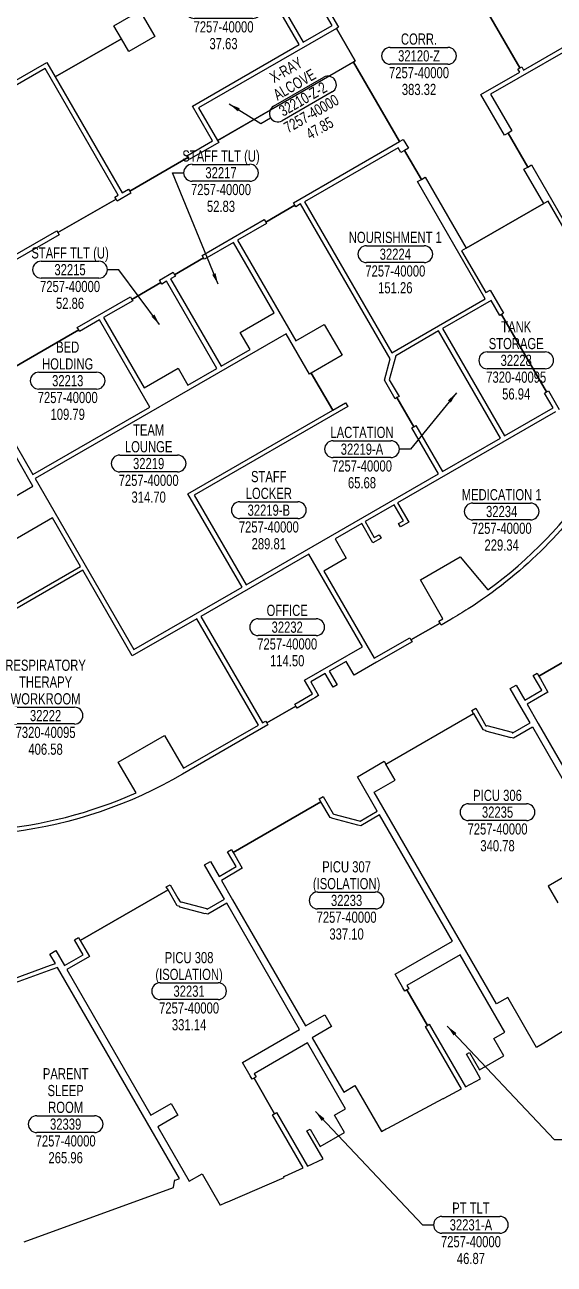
# Model space of a CAD drawing. Extents: x -1957 to 1851, y 4765 to 7321.
# Drawn here: x -230 to 337, y 5060 to 6388 of the extents above; entities that cross this region are included whole.
import ezdxf
from ezdxf.enums import TextEntityAlignment as Align

# ---------------------------------------------------------------- set-up
doc = ezdxf.new("R2010")
doc.units = 0
doc.header["$LTSCALE"] = 48
doc.header["$MEASUREMENT"] = 0
doc.layers.get('0').update_dxf_attribs({"linetype": 'CONTINUOUS'})
for name, color, linetype in [('AREA', 3, 'CONTINUOUS'), ('AREA2', 1, 'CONTINUOUS'), ('COSTC', 6, 'CONTINUOUS'), ('PLINE2', 5, 'CONTINUOUS'), ('ROOMNA', 4, 'CONTINUOUS'), ('ROOMNO', 4, 'CONTINUOUS'), ('ROOMOV', 4, 'CONTINUOUS')]:
    doc.layers.add(name, color=color, linetype=linetype)
doc.dimstyles.get("Standard").update_dxf_attribs({"dimtxt": 0.18, "dimasz": 12, "dimexe": 0.18, "dimexo": 0.0625, "dimgap": 0.09, "dimtad": 0, "dimtih": 1, "dimtoh": 1, "dimdec": 4, "dimzin": 0, "dimtxsty": 'STANDARD', "dimcen": 0.09, "dimazin": 3, "dimtfac": 1, "dimtdec": 4, "dimtofl": 0, "dimtmove": 0, "dimatfit": 3, "dimtolj": 1, "dimtzin": 0})

# ---------------------------------------------------------------- blocks, each defined once
blk = doc.blocks.new('ROOM')
at = {"layer": 'ROOMOV'}
for p, q in [((-31, 9), (31, 9)), ((31, -9), (-31, -9))]:
    blk.add_line(p, q, dxfattribs=at)
for centre, start, end in [((-31, 0), 90, 270), ((31, 0), 270, 90)]:
    blk.add_arc(centre, 9.04, start, end, dxfattribs=at)
at = {"width": 0.75, "flags": 1}
for tag, p in [('FLFIN', (-60, -36)), ('ICRA', (60, -36)), ('FLTYPE', (-60, -48)), ('USER1', (60, -48)), ('FLCOND', (-60, -60)), ('USER2', (60, -60)), ('WLFIN', (-60, -72)), ('SITE', (-24, -72)), ('UCODE', (24, -72)), ('USER3', (60, -72)), ('WLCOND', (-60, -96)), ('WLTYPE', (-60, -84)), ('BLDG', (-24, -84)), ('FLR', (-24, -96)), ('UDESC', (24, -84)), ('FCODE', (24, -96)), ('USER4', (60, -84)), ('USER5', (60, -96)), ('CLFIN', (-60, -108)), ('COSTCD', (-24, -108)), ('FDESC', (24, -108)), ('USER6', (60, -108)), ('CLTYPE', (-60, -120)), ('DEPTD', (-24, -120)), ('DIVISION', (24, -120)), ('USER7', (60, -120)), ('CLCOND', (-60, -132)), ('RDES', (-24, -132)), ('CONTACT', (24, -132)), ('USER8', (60, -132)), ('CLHT', (-60, -144)), ('CHDATE', (-24, -144)), ('OCCUP', (24, -144)), ('BLOCK', (60, -144)), ('BASE', (-60, -156)), ('CBACK', (-24, -156)), ('PRCONTACT', (24, -156)), ('BLOCK2', (60, -156))]:
    blk.add_attdef(tag, text='', height=6, dxfattribs=at).set_placement(p, align=Align.MIDDLE_CENTER)
at = {"layer": 'AREA', "width": 0.75}
blk.add_attdef('AREA', text='', height=12, dxfattribs=at).set_placement((0, -36), align=Align.MIDDLE_CENTER)
at = {"layer": 'AREA2', "width": 0.75}
blk.add_attdef('AREA2', text='', height=12, dxfattribs=at).set_placement((0, -36), align=Align.MIDDLE_CENTER)
at = {"layer": 'COSTC', "width": 0.75}
blk.add_attdef('COSTC', text='', height=12, dxfattribs=at).set_placement((0, -18), align=Align.MIDDLE_CENTER)
at = {"layer": 'ROOMNA', "width": 0.75}
for tag, p in [('RMNAA', (0, 54)), ('RMNAB', (0, 36)), ('RMNAC', (0, 18))]:
    blk.add_attdef(tag, text='', height=12, dxfattribs=at).set_placement(p, align=Align.MIDDLE_CENTER)
at = {"layer": 'ROOMNO', "width": 0.75}
blk.add_attdef('RMNU', text='', height=12, dxfattribs=at).set_placement((0, 0), align=Align.MIDDLE_CENTER)

msp = doc.modelspace()

# ---------------------------------------------------------------- linework, layer by layer
at = {"layer": 'PLINE2', "color": 6}
for points in [[(-286.9, 6301.4), (-206.1, 6348), (-197.2, 6332.5), (-126.1, 6373.5), (-134.1, 6387.4), (-106.4, 6403.4), (-90.4, 6375.7), (-118.1, 6359.7), (-126.1, 6373.5), (-197.2, 6332.5), (-125.3, 6208.1), (-118.4, 6212.1), (-117.2, 6210.1), (-54.9, 6246.1), (-56.1, 6248.1), (-28.6, 6264), (-50.1, 6301.1), (64.3, 6367.1), (-7.7, 6491.9), (-80.5, 6449.9), (-149.3, 6569), (-301, 6481.5)], [(91.9, 6410.8), (106.3, 6385.8), (104.2, 6384.6), (124.4, 6349.6), (122.5, 6348.5), (171.8, 6263.2), (175.8, 6265.5), (181.3, 6256.1), (177.2, 6253.8), (195.2, 6222.6), (199.3, 6224.9), (243.2, 6148.8), (326.3, 6196.8), (305.1, 6233.6), (309.1, 6235.9), (288.1, 6272.3), (284.1, 6270), (259, 6313.5), (300.5, 6337.5), (298.5, 6340.9), (300.6, 6342.2), (256.6, 6418.4)], [(256.6, 6418.4), (300.6, 6342.2), (302.7, 6343.4), (304.7, 6339.9), (383, 6385.1), (422.6, 6374.5), (431.9, 6379.9), (434.4, 6375.7), (438.2, 6369.1), (485, 6396)], [(-255, 6013.3), (-171.8, 6061.3), (-173.4, 6063.9), (-116.5, 6096.8), (-114.9, 6094.1), (-83.8, 6112.1), (-85.3, 6114.8), (-70.7, 6123.2), (-69.2, 6120.5), (-38, 6138.5), (-39.5, 6141.2), (27, 6179.6), (28.6, 6177), (59.7, 6195), (58.2, 6197.6), (171.8, 6263.2), (122.5, 6348.5), (-23.2, 6264.3), (-21.9, 6262.2), (-53.6, 6243.9), (-54.9, 6246.1), (-117.2, 6210.1), (-116, 6207.9), (-130.6, 6199.4), (-131.8, 6201.6), (-194.2, 6165.6), (-192.9, 6163.4), (-355.5, 6069.6)], [(357.2, 6154.2), (331, 6199.5), (326.3, 6196.8), (243.2, 6148.8), (238.3, 6146), (264.2, 6101.3), (269, 6104.1), (283.3, 6079.2), (281.2, 6078), (329.2, 5994.9), (331.3, 5996.1), (342.9, 5975.9)], [(-241.6, 5365.9), (-202.1, 5380.3), (-202.1, 5380.3), (-196.8, 5382.2), (-202.6, 5392.3), (-196.2, 5396), (-187, 5379.9), (-166.9, 5391.5), (-176.2, 5407.5), (-172, 5410), (-170.1, 5406.7), (-76.1, 5461), (-78, 5464.2), (-73.8, 5466.6), (-65.5, 5452.3), (-65.5, 5452.3), (-63.1, 5448.1), (-62.1, 5447.9), (-62, 5448.4), (-34.9, 5441.2), (-35.1, 5440.6), (-34.2, 5440.4), (-15.7, 5451.1), (-27.7, 5471.9), (-37, 5487.9), (-30.7, 5491.5), (-21.4, 5475.5), (-3.2, 5486), (-12.5, 5502), (-8.3, 5504.5), (-6.4, 5501.2), (87.6, 5555.5), (85.7, 5558.7), (89.9, 5561.2), (100.6, 5542.6), (101.6, 5542.4), (128.6, 5535.1), (129.5, 5534.9), (147.9, 5545.6), (126.7, 5582.4), (155.4, 5599), (157.3, 5595.7), (251.2, 5650), (249.4, 5653.2), (253.6, 5655.7), (264.3, 5637.1), (265.2, 5636.9), (265.4, 5637.4), (292.4, 5630.2), (292.3, 5629.6), (293.1, 5629.4), (311.6, 5640.1), (299.6, 5660.9), (290.4, 5676.9), (293.5, 5678.7), (296.7, 5680.5), (305.9, 5664.5), (324.1, 5675), (314.8, 5691), (319.1, 5693.5), (320.9, 5690.2), (414.9, 5744.5)], [(414.9, 5744.5), (320.9, 5690.2), (322.7, 5687.2), (322.7, 5687.2), (330.8, 5673.2), (308.4, 5660.3), (320.4, 5639.5), (441.4, 5429.9)], [(384, 5332.6), (326.3, 5296.7), (326.3, 5296.7), (318.7, 5292.2), (287.7, 5345.8), (275.7, 5338.9), (144.7, 5565.8), (167.1, 5578.7), (157.3, 5595.7), (251.2, 5650), (261, 5633), (264, 5632.2), (263.8, 5631.6), (290.9, 5624.4), (291, 5624.9), (293.8, 5624.2), (314.1, 5635.9), (392.2, 5500.5), (330.9, 5465.1), (341.2, 5447.1)], [(-230.2, 5083.8), (-70.3, 5142), (-69.1, 5148.9), (-68.9, 5150.1), (-68.8, 5149.9), (-68.6, 5150), (-68.6, 5149.9), (-64.6, 5151.4), (-64.6, 5151.5), (-63.8, 5151.8), (-194.4, 5378), (-200.5, 5375.7), (-200.5, 5375.7), (-239.9, 5361.4)]]:
    msp.add_lwpolyline(points, dxfattribs=at)
for points in [[(41.8, 6492.7), (39.7, 6491.5), (27.7, 6512.3), (-3.5, 6494.3), (68.5, 6369.6), (99.7, 6387.6), (87.7, 6408.4), (89.8, 6409.6)], [(104.2, 6384.6), (-43.4, 6299.4), (-23.2, 6264.3), (124.4, 6349.6)], [(465.6, 6214.3), (392.3, 6341.1), (412.2, 6352.6), (398.8, 6375.9), (383.7, 6379.9), (269.4, 6313.9), (292.1, 6274.6), (288.1, 6272.3), (309.1, 6235.9), (313.1, 6238.2), (364.4, 6149.5), (468.3, 6209.5)], [(-131.8, 6201.6), (-133, 6203.7), (-129.6, 6205.7), (-207.9, 6341.4), (-406.1, 6227), (-327.7, 6091.3), (-195.4, 6167.7), (-194.2, 6165.6)], [(191.2, 6220.3), (195.2, 6222.6), (177.2, 6253.8), (173.2, 6251.5), (170.2, 6256.6), (70.1, 6198.8), (163.5, 6036.9), (263.7, 6094.8)], [(213.6, 5906.9), (185, 5956.4), (187.1, 5957.6), (169.1, 5988.8), (167, 5987.5), (155.6, 6007.3), (161.7, 6030.3), (65.8, 6196.4), (60.7, 6193.4), (59.7, 6195), (28.6, 6177), (29.5, 6175.4), (-1.7, 6157.4), (60.6, 6049.6), (91.2, 6067.3), (110.4, 6034.2), (77.3, 6015.1), (100.2, 5975.4), (114, 5983.3), (116.5, 5979.1), (-48.2, 5884.1), (7.4, 5787.9)], [(-5.9, 6155), (-37.1, 6137), (-38, 6138.5), (-69.2, 6120.5), (-68.2, 6119), (-73.4, 6116), (-19.4, 6022.4), (11.7, 6040.4), (1.2, 6058.6), (37.6, 6079.6)], [(-77.7, 6113.5), (-82.9, 6110.5), (-83.8, 6112.1), (-114.9, 6094.1), (-114, 6092.5), (-145.2, 6074.5), (-101.7, 5999.2), (-65.4, 6020.2), (-54.9, 6002), (-23.7, 6020)], [(281.2, 6078), (279.1, 6076.8), (269.9, 6092.7), (217.9, 6062.7), (284.3, 5947.7), (336.3, 5977.7), (327.1, 5993.7), (329.2, 5994.9)], [(-149.5, 6072.1), (-170.9, 6059.7), (-171.8, 6061.3), (-255, 6013.3), (-254.1, 6011.7), (-274.8, 5999.7), (-220.8, 5906.2), (-95.5, 5978.5)], [(213.7, 6060.3), (167.7, 6033.7), (160.8, 6008), (171.3, 5990), (169.1, 5988.8), (187.1, 5957.6), (189.3, 5958.8), (217.8, 5909.4), (280.1, 5945.3)], [(-54.8, 5885.8), (100.2, 5975.4), (77.3, 6015.1), (75.5, 6014), (50.5, 6057.2), (-218.4, 5901.9), (-112.6, 5718.6), (3.1, 5785.4)], [(-220.8, 5893.8), (-279.9, 5996.8), (-305.1, 5982.3), (-306, 5983.8), (-337.1, 5965.8), (-335.6, 5963.2), (-474.8, 5882.8), (-416.1, 5781)], [(-169.8, 5807.9), (-199.8, 5859.9), (-248.6, 5831.7), (-265.5, 5860.9), (-355.8, 5808.7), (-339, 5779.5), (-397.2, 5745.9), (-388.2, 5730.3), (-390.3, 5729.1), (-372.3, 5697.9), (-370.2, 5699.1), (-367.2, 5693.9)], [(74.7, 5821.1), (-41, 5754.3), (24.9, 5640.1), (28.3, 5642.1), (29.6, 5640), (60.7, 5658), (59.5, 5660.1), (78.6, 5671.1), (70.1, 5685.8), (132.1, 5721.6)], [(236.9, 5391.5), (179.7, 5358.5), (181.7, 5355.1), (179.6, 5353.9), (201.6, 5315.8), (203.7, 5317), (242.4, 5250), (258.7, 5258.6), (254.2, 5266.3), (254.2, 5266.3), (243.5, 5284.9), (246.7, 5286.8), (257.5, 5268.2), (283.4, 5283.2), (272.7, 5301.8), (284.7, 5308.7)], [(73.2, 5297), (16.1, 5264), (18.1, 5260.6), (16, 5259.4), (38, 5221.2), (40.1, 5222.5), (73.2, 5165.1), (90, 5172.7), (83.5, 5184), (83.5, 5184), (72.7, 5202.7), (76, 5204.5), (86.7, 5185.9), (112.7, 5200.9), (102, 5219.5), (114, 5226.5)]]:
    msp.add_lwpolyline(points, close=True, dxfattribs=at)
for points in [[(338.7, 5973.5), (169.8, 5876), (181.8, 5855.2), (173, 5850.1), (170.8, 5853.8), (176, 5856.8), (166.1, 5873.9), (135, 5855.9), (144.8, 5838.8), (150, 5841.8), (152.2, 5838.1), (143.3, 5833), (131.3, 5853.8), (102.7, 5837.3), (114.7, 5816.5), (90.9, 5802.7), (144.8, 5709.3), (182.8, 5731.2), (184, 5729.1), (215.2, 5747.1), (213.9, 5749.2), (218.3, 5751.7), (194.1, 5793.6), (236.6, 5818.1), (266.4, 5782.6, 0.08728), (380.6, 5901)], [(386.3, 5900.8, -0.104173), (245.3, 5762.3, -0.011346), (226.7, 5751), (216.4, 5745), (215.2, 5747.1), (184, 5729.1), (185.2, 5727), (147.3, 5705.1), (123.2, 5691.2), (114.7, 5706), (96.5, 5695.5), (105, 5680.8), (100.8, 5678.3), (92.3, 5693), (76.7, 5684), (85.2, 5669.3), (81, 5666.9), (78.7, 5665.5), (62, 5655.9), (60.7, 5658), (29.6, 5640), (30.8, 5637.9), (-60.7, 5585), (-60.7, 5585, -0.101251), (-242.9, 5523.1, -0.015526)]]:
    msp.add_lwpolyline(points, format="xyb", dxfattribs=at)
for points in [[(-45.3, 5751.8), (-114.4, 5712), (-167.3, 5803.7), (-361, 5691.9), (-358, 5686.7), (-362, 5684.4), (-341, 5648), (-337, 5650.3), (-265.1, 5525.7, 0.084565), (-110.4, 5565), (-129.4, 5598), (-79.8, 5626.6), (-59.5, 5591.4), (20.7, 5637.7)], [(150.4, 5541.4), (130.2, 5529.7), (127.3, 5530.4), (100.3, 5537.7), (97.4, 5538.5), (97.4, 5538.5), (87.6, 5555.5), (-6.4, 5501.2), (-4.7, 5498.2), (-4.7, 5498.2), (3.4, 5484.2), (-19, 5471.3), (-7, 5450.5), (71.1, 5315.2), (91.9, 5327.2), (99.1, 5314.6), (78.4, 5302.6), (112, 5244.4), (124, 5251.3), (152.4, 5202.2, 0.000699), (159.3, 5205.7), (159.3, 5205.7), (218.6, 5237.3), (219.3, 5237.6), (219.5, 5237.8), (238.1, 5247.7), (199.5, 5314.5), (201.6, 5315.8), (179.6, 5353.9), (177.5, 5352.6), (175.5, 5356.1), (175.5, 5356.1), (167.1, 5370.6), (228.5, 5406)], [(16, 5259.4), (13.8, 5258.1), (11.8, 5261.6), (11.9, 5261.6), (3.5, 5276.1), (64.8, 5311.5), (-13.3, 5446.9), (-33.5, 5435.2), (-36.3, 5435.9), (-36.5, 5435.4), (-63.5, 5442.6), (-63.4, 5443.2), (-66.3, 5443.9), (-66.3, 5444), (-76.1, 5461), (-170.1, 5406.7), (-160.3, 5389.7), (-184.5, 5375.7), (-94.4, 5219.6), (-72.8, 5232.1), (-65.5, 5219.5), (-87.2, 5207), (-53.5, 5148.8), (-39.7, 5156.8), (-20.3, 5123.2, 0.00006), (-19.7, 5123.5), (-14.9, 5125.6), (-14.9, 5125.6), (-12.3, 5126.8), (-12.2, 5126.6), (48.3, 5152.8), (47.9, 5153.8), (48.5, 5154.1), (48.8, 5154.2), (68.7, 5163.1), (35.8, 5220), (38, 5221.2)]]:
    msp.add_lwpolyline(points, format="xyb", close=True, dxfattribs=at)

# ---------------------------------------------------------------- block references
at = {"layer": 'ROOMNO'}
ref = msp.add_blockref('ROOM', (-16.7, 6404.2), dxfattribs=at)
ref.add_attrib('RMNU', '32216', dxfattribs={"height": 12, "width": 0.75}).set_placement((-16.7, 6404.2), align=Align.MIDDLE_CENTER)
ref.add_attrib('RMNAC', 'LINEN', dxfattribs={"layer": 'ROOMNA', "height": 12, "width": 0.75}).set_placement((-16.7, 6422.2), align=Align.MIDDLE_CENTER)
ref.add_attrib('COSTC', '7257-40000', dxfattribs={"layer": 'COSTC', "height": 12, "width": 0.75}).set_placement((-16.7, 6386.2), align=Align.MIDDLE_CENTER)
ref.add_attrib('AREA2', '37.63', dxfattribs={"layer": 'AREA2', "height": 12, "width": 0.75}).set_placement((-16.7, 6368.2), align=Align.MIDDLE_CENTER)
ref = msp.add_blockref('ROOM', (192.7, 6355.1), dxfattribs=at)
ref.add_attrib('RMNU', '32120-Z', dxfattribs={"height": 12, "width": 0.75}).set_placement((192.7, 6355.1), align=Align.MIDDLE_CENTER)
ref.add_attrib('RMNAC', 'CORR.', dxfattribs={"layer": 'ROOMNA', "height": 12, "width": 0.75}).set_placement((192.7, 6373.1), align=Align.MIDDLE_CENTER)
ref.add_attrib('COSTC', '7257-40000', dxfattribs={"layer": 'COSTC', "height": 12, "width": 0.75}).set_placement((192.7, 6337.1), align=Align.MIDDLE_CENTER)
ref.add_attrib('AREA2', '383.32', dxfattribs={"layer": 'AREA2', "height": 12, "width": 0.75}).set_placement((192.7, 6319.1), align=Align.MIDDLE_CENTER)
ref = msp.add_blockref('ROOM', (68.3, 6308.8), dxfattribs=dict(at, rotation=30))
ref.add_attrib('RMNU', '32210-Z-2', dxfattribs={"height": 12, "rotation": 30, "width": 0.75}).set_placement((68.3, 6308.8), align=Align.MIDDLE_CENTER)
ref.add_attrib('RMNAB', 'X-RAY', dxfattribs={"layer": 'ROOMNA', "height": 12, "rotation": 30, "width": 0.75}).set_placement((50.3, 6340), align=Align.MIDDLE_CENTER)
ref.add_attrib('RMNAC', 'ALCOVE', dxfattribs={"layer": 'ROOMNA', "height": 12, "rotation": 30, "width": 0.75}).set_placement((59.3, 6324.4), align=Align.MIDDLE_CENTER)
ref.add_attrib('COSTC', '7257-40000', dxfattribs={"layer": 'COSTC', "height": 12, "rotation": 30, "width": 0.75}).set_placement((77.3, 6293.2), align=Align.MIDDLE_CENTER)
ref.add_attrib('AREA2', '47.85', dxfattribs={"layer": 'AREA2', "height": 12, "rotation": 30, "width": 0.75}).set_placement((86.3, 6277.6), align=Align.MIDDLE_CENTER)
ref = msp.add_blockref('ROOM', (-19.4, 6229.8), dxfattribs=at)
ref.add_attrib('RMNU', '32217', dxfattribs={"height": 12, "width": 0.75}).set_placement((-19.4, 6229.8), align=Align.MIDDLE_CENTER)
ref.add_attrib('RMNAC', 'STAFF TLT (U)', dxfattribs={"layer": 'ROOMNA', "height": 12, "width": 0.75}).set_placement((-19.4, 6247.8), align=Align.MIDDLE_CENTER)
ref.add_attrib('COSTC', '7257-40000', dxfattribs={"layer": 'COSTC', "height": 12, "width": 0.75}).set_placement((-19.4, 6211.8), align=Align.MIDDLE_CENTER)
ref.add_attrib('AREA2', '52.83', dxfattribs={"layer": 'AREA2', "height": 12, "width": 0.75}).set_placement((-19.4, 6193.8), align=Align.MIDDLE_CENTER)
ref = msp.add_blockref('ROOM', (167.3, 6142.5), dxfattribs=at)
ref.add_attrib('RMNU', '32224', dxfattribs={"height": 12, "width": 0.75}).set_placement((167.3, 6142.5), align=Align.MIDDLE_CENTER)
ref.add_attrib('RMNAC', 'NOURISHMENT 1', dxfattribs={"layer": 'ROOMNA', "height": 12, "width": 0.75}).set_placement((167.3, 6160.5), align=Align.MIDDLE_CENTER)
ref.add_attrib('COSTC', '7257-40000', dxfattribs={"layer": 'COSTC', "height": 12, "width": 0.75}).set_placement((167.3, 6124.5), align=Align.MIDDLE_CENTER)
ref.add_attrib('AREA2', '151.26', dxfattribs={"layer": 'AREA2', "height": 12, "width": 0.75}).set_placement((167.3, 6106.5), align=Align.MIDDLE_CENTER)
ref = msp.add_blockref('ROOM', (-181.1, 6125.9), dxfattribs=at)
ref.add_attrib('RMNU', '32215', dxfattribs={"height": 12, "width": 0.75}).set_placement((-181.1, 6125.9), align=Align.MIDDLE_CENTER)
ref.add_attrib('RMNAC', 'STAFF TLT (U)', dxfattribs={"layer": 'ROOMNA', "height": 12, "width": 0.75}).set_placement((-181.1, 6143.9), align=Align.MIDDLE_CENTER)
ref.add_attrib('COSTC', '7257-40000', dxfattribs={"layer": 'COSTC', "height": 12, "width": 0.75}).set_placement((-181.1, 6107.9), align=Align.MIDDLE_CENTER)
ref.add_attrib('AREA2', '52.86', dxfattribs={"layer": 'AREA2', "height": 12, "width": 0.75}).set_placement((-181.1, 6089.9), align=Align.MIDDLE_CENTER)
ref = msp.add_blockref('ROOM', (296.8, 6028.7), dxfattribs=at)
ref.add_attrib('RMNU', '32228', dxfattribs={"height": 12, "width": 0.75}).set_placement((296.8, 6028.7), align=Align.MIDDLE_CENTER)
ref.add_attrib('RMNAB', 'TANK', dxfattribs={"layer": 'ROOMNA', "height": 12, "width": 0.75}).set_placement((296.8, 6064.7), align=Align.MIDDLE_CENTER)
ref.add_attrib('RMNAC', 'STORAGE', dxfattribs={"layer": 'ROOMNA', "height": 12, "width": 0.75}).set_placement((296.8, 6046.7), align=Align.MIDDLE_CENTER)
ref.add_attrib('COSTC', '7320-40095', dxfattribs={"layer": 'COSTC', "height": 12, "width": 0.75}).set_placement((296.8, 6010.7), align=Align.MIDDLE_CENTER)
ref.add_attrib('AREA2', '56.94', dxfattribs={"layer": 'AREA2', "height": 12, "width": 0.75}).set_placement((296.8, 5992.7), align=Align.MIDDLE_CENTER)
ref = msp.add_blockref('ROOM', (-183.6, 6006.9), dxfattribs=at)
ref.add_attrib('RMNU', '32213', dxfattribs={"height": 12, "width": 0.75}).set_placement((-183.6, 6006.9), align=Align.MIDDLE_CENTER)
ref.add_attrib('RMNAB', 'BED', dxfattribs={"layer": 'ROOMNA', "height": 12, "width": 0.75}).set_placement((-183.6, 6042.9), align=Align.MIDDLE_CENTER)
ref.add_attrib('RMNAC', 'HOLDING', dxfattribs={"layer": 'ROOMNA', "height": 12, "width": 0.75}).set_placement((-183.6, 6024.9), align=Align.MIDDLE_CENTER)
ref.add_attrib('COSTC', '7257-40000', dxfattribs={"layer": 'COSTC', "height": 12, "width": 0.75}).set_placement((-183.6, 5988.9), align=Align.MIDDLE_CENTER)
ref.add_attrib('AREA2', '109.79', dxfattribs={"layer": 'AREA2', "height": 12, "width": 0.75}).set_placement((-183.6, 5970.9), align=Align.MIDDLE_CENTER)
ref = msp.add_blockref('ROOM', (-96.9, 5918.1), dxfattribs=at)
ref.add_attrib('RMNU', '32219', dxfattribs={"height": 12, "width": 0.75}).set_placement((-96.9, 5918.1), align=Align.MIDDLE_CENTER)
ref.add_attrib('RMNAB', 'TEAM', dxfattribs={"layer": 'ROOMNA', "height": 12, "width": 0.75}).set_placement((-96.9, 5954.1), align=Align.MIDDLE_CENTER)
ref.add_attrib('RMNAC', 'LOUNGE', dxfattribs={"layer": 'ROOMNA', "height": 12, "width": 0.75}).set_placement((-96.9, 5936.1), align=Align.MIDDLE_CENTER)
ref.add_attrib('COSTC', '7257-40000', dxfattribs={"layer": 'COSTC', "height": 12, "width": 0.75}).set_placement((-96.9, 5900.1), align=Align.MIDDLE_CENTER)
ref.add_attrib('AREA2', '314.70', dxfattribs={"layer": 'AREA2', "height": 12, "width": 0.75}).set_placement((-96.9, 5882.1), align=Align.MIDDLE_CENTER)
ref = msp.add_blockref('ROOM', (131.6, 5933.5), dxfattribs=at)
ref.add_attrib('RMNU', '32219-A', dxfattribs={"height": 12, "width": 0.75}).set_placement((131.6, 5933.5), align=Align.MIDDLE_CENTER)
ref.add_attrib('RMNAC', 'LACTATION', dxfattribs={"layer": 'ROOMNA', "height": 12, "width": 0.75}).set_placement((131.6, 5951.5), align=Align.MIDDLE_CENTER)
ref.add_attrib('COSTC', '7257-40000', dxfattribs={"layer": 'COSTC', "height": 12, "width": 0.75}).set_placement((131.6, 5915.5), align=Align.MIDDLE_CENTER)
ref.add_attrib('AREA2', '65.68', dxfattribs={"layer": 'AREA2', "height": 12, "width": 0.75}).set_placement((131.6, 5897.5), align=Align.MIDDLE_CENTER)
ref = msp.add_blockref('ROOM', (31.8, 5868.1), dxfattribs=at)
ref.add_attrib('RMNU', '32219-B', dxfattribs={"height": 12, "width": 0.75}).set_placement((31.8, 5868.1), align=Align.MIDDLE_CENTER)
ref.add_attrib('RMNAB', 'STAFF', dxfattribs={"layer": 'ROOMNA', "height": 12, "width": 0.75}).set_placement((31.8, 5904.1), align=Align.MIDDLE_CENTER)
ref.add_attrib('RMNAC', 'LOCKER', dxfattribs={"layer": 'ROOMNA', "height": 12, "width": 0.75}).set_placement((31.8, 5886.1), align=Align.MIDDLE_CENTER)
ref.add_attrib('COSTC', '7257-40000', dxfattribs={"layer": 'COSTC', "height": 12, "width": 0.75}).set_placement((31.8, 5850.1), align=Align.MIDDLE_CENTER)
ref.add_attrib('AREA2', '289.81', dxfattribs={"layer": 'AREA2', "height": 12, "width": 0.75}).set_placement((31.8, 5832.1), align=Align.MIDDLE_CENTER)
ref = msp.add_blockref('ROOM', (281.2, 5866.7), dxfattribs=at)
ref.add_attrib('RMNU', '32234', dxfattribs={"height": 12, "width": 0.75}).set_placement((281.2, 5866.7), align=Align.MIDDLE_CENTER)
ref.add_attrib('RMNAC', 'MEDICATION 1', dxfattribs={"layer": 'ROOMNA', "height": 12, "width": 0.75}).set_placement((281.2, 5884.7), align=Align.MIDDLE_CENTER)
ref.add_attrib('COSTC', '7257-40000', dxfattribs={"layer": 'COSTC', "height": 12, "width": 0.75}).set_placement((281.2, 5848.7), align=Align.MIDDLE_CENTER)
ref.add_attrib('AREA2', '229.34', dxfattribs={"layer": 'AREA2', "height": 12, "width": 0.75}).set_placement((281.2, 5830.7), align=Align.MIDDLE_CENTER)
ref = msp.add_blockref('ROOM', (51.5, 5742.7), dxfattribs=at)
ref.add_attrib('RMNU', '32232', dxfattribs={"height": 12, "width": 0.75}).set_placement((51.5, 5742.7), align=Align.MIDDLE_CENTER)
ref.add_attrib('RMNAC', 'OFFICE', dxfattribs={"layer": 'ROOMNA', "height": 12, "width": 0.75}).set_placement((51.5, 5760.7), align=Align.MIDDLE_CENTER)
ref.add_attrib('COSTC', '7257-40000', dxfattribs={"layer": 'COSTC', "height": 12, "width": 0.75}).set_placement((51.5, 5724.7), align=Align.MIDDLE_CENTER)
ref.add_attrib('AREA2', '114.50', dxfattribs={"layer": 'AREA2', "height": 12, "width": 0.75}).set_placement((51.5, 5706.7), align=Align.MIDDLE_CENTER)
ref = msp.add_blockref('ROOM', (-207.3, 5647.9), dxfattribs=at)
ref.add_attrib('RMNU', '32222', dxfattribs={"height": 12, "width": 0.75}).set_placement((-207.3, 5647.9), align=Align.MIDDLE_CENTER)
ref.add_attrib('RMNAA', 'RESPIRATORY', dxfattribs={"layer": 'ROOMNA', "height": 12, "width": 0.75}).set_placement((-207.3, 5701.9), align=Align.MIDDLE_CENTER)
ref.add_attrib('RMNAB', 'THERAPY', dxfattribs={"layer": 'ROOMNA', "height": 12, "width": 0.75}).set_placement((-207.3, 5683.9), align=Align.MIDDLE_CENTER)
ref.add_attrib('RMNAC', 'WORKROOM', dxfattribs={"layer": 'ROOMNA', "height": 12, "width": 0.75}).set_placement((-207.3, 5665.9), align=Align.MIDDLE_CENTER)
ref.add_attrib('COSTC', '7320-40095', dxfattribs={"layer": 'COSTC', "height": 12, "width": 0.75}).set_placement((-207.3, 5629.9), align=Align.MIDDLE_CENTER)
ref.add_attrib('AREA2', '406.58', dxfattribs={"layer": 'AREA2', "height": 12, "width": 0.75}).set_placement((-207.3, 5611.9), align=Align.MIDDLE_CENTER)
ref = msp.add_blockref('ROOM', (276.8, 5544.4), dxfattribs=at)
ref.add_attrib('RMNU', '32235', dxfattribs={"height": 12, "width": 0.75}).set_placement((276.8, 5544.4), align=Align.MIDDLE_CENTER)
ref.add_attrib('RMNAC', 'PICU 306', dxfattribs={"layer": 'ROOMNA', "height": 12, "width": 0.75}).set_placement((276.8, 5562.4), align=Align.MIDDLE_CENTER)
ref.add_attrib('COSTC', '7257-40000', dxfattribs={"layer": 'COSTC', "height": 12, "width": 0.75}).set_placement((276.8, 5526.4), align=Align.MIDDLE_CENTER)
ref.add_attrib('AREA2', '340.78', dxfattribs={"layer": 'AREA2', "height": 12, "width": 0.75}).set_placement((276.8, 5508.4), align=Align.MIDDLE_CENTER)
ref = msp.add_blockref('ROOM', (115.1, 5449.8), dxfattribs=at)
ref.add_attrib('RMNU', '32233', dxfattribs={"height": 12, "width": 0.75}).set_placement((115.1, 5449.8), align=Align.MIDDLE_CENTER)
ref.add_attrib('RMNAB', 'PICU 307', dxfattribs={"layer": 'ROOMNA', "height": 12, "width": 0.75}).set_placement((115.1, 5485.8), align=Align.MIDDLE_CENTER)
ref.add_attrib('RMNAC', '(ISOLATION)', dxfattribs={"layer": 'ROOMNA', "height": 12, "width": 0.75}).set_placement((115.1, 5467.8), align=Align.MIDDLE_CENTER)
ref.add_attrib('COSTC', '7257-40000', dxfattribs={"layer": 'COSTC', "height": 12, "width": 0.75}).set_placement((115.1, 5431.8), align=Align.MIDDLE_CENTER)
ref.add_attrib('AREA2', '337.10', dxfattribs={"layer": 'AREA2', "height": 12, "width": 0.75}).set_placement((115.1, 5413.8), align=Align.MIDDLE_CENTER)
ref = msp.add_blockref('ROOM', (-53.6, 5352.5), dxfattribs=at)
ref.add_attrib('RMNU', '32231', dxfattribs={"height": 12, "width": 0.75}).set_placement((-53.6, 5352.5), align=Align.MIDDLE_CENTER)
ref.add_attrib('RMNAB', 'PICU 308', dxfattribs={"layer": 'ROOMNA', "height": 12, "width": 0.75}).set_placement((-53.6, 5388.5), align=Align.MIDDLE_CENTER)
ref.add_attrib('RMNAC', '(ISOLATION)', dxfattribs={"layer": 'ROOMNA', "height": 12, "width": 0.75}).set_placement((-53.6, 5370.5), align=Align.MIDDLE_CENTER)
ref.add_attrib('COSTC', '7257-40000', dxfattribs={"layer": 'COSTC', "height": 12, "width": 0.75}).set_placement((-53.6, 5334.5), align=Align.MIDDLE_CENTER)
ref.add_attrib('AREA2', '331.14', dxfattribs={"layer": 'AREA2', "height": 12, "width": 0.75}).set_placement((-53.6, 5316.5), align=Align.MIDDLE_CENTER)
ref = msp.add_blockref('ROOM', (-185.8, 5210), dxfattribs=at)
ref.add_attrib('RMNU', '32339', dxfattribs={"height": 12, "width": 0.75}).set_placement((-185.8, 5210), align=Align.MIDDLE_CENTER)
ref.add_attrib('RMNAA', 'PARENT', dxfattribs={"layer": 'ROOMNA', "height": 12, "width": 0.75}).set_placement((-185.8, 5264), align=Align.MIDDLE_CENTER)
ref.add_attrib('RMNAB', 'SLEEP', dxfattribs={"layer": 'ROOMNA', "height": 12, "width": 0.75}).set_placement((-185.8, 5246), align=Align.MIDDLE_CENTER)
ref.add_attrib('RMNAC', 'ROOM', dxfattribs={"layer": 'ROOMNA', "height": 12, "width": 0.75}).set_placement((-185.8, 5228), align=Align.MIDDLE_CENTER)
ref.add_attrib('COSTC', '7257-40000', dxfattribs={"layer": 'COSTC', "height": 12, "width": 0.75}).set_placement((-185.8, 5192), align=Align.MIDDLE_CENTER)
ref.add_attrib('AREA2', '265.96', dxfattribs={"layer": 'AREA2', "height": 12, "width": 0.75}).set_placement((-185.8, 5174), align=Align.MIDDLE_CENTER)
ref = msp.add_blockref('ROOM', (248.3, 5102), dxfattribs=at)
ref.add_attrib('RMNU', '32231-A', dxfattribs={"height": 12, "width": 0.75}).set_placement((248.3, 5102), align=Align.MIDDLE_CENTER)
ref.add_attrib('RMNAC', 'PT TLT', dxfattribs={"layer": 'ROOMNA', "height": 12, "width": 0.75}).set_placement((248.3, 5120), align=Align.MIDDLE_CENTER)
ref.add_attrib('COSTC', '7257-40000', dxfattribs={"layer": 'COSTC', "height": 12, "width": 0.75}).set_placement((248.3, 5084), align=Align.MIDDLE_CENTER)
ref.add_attrib('AREA2', '46.87', dxfattribs={"layer": 'AREA2', "height": 12, "width": 0.75}).set_placement((248.3, 5066), align=Align.MIDDLE_CENTER)

# ---------------------------------------------------------------- leaders
for points in [[(-10.5, 6303.5), (23.2, 6282.7), (33.6, 6288.7)], [(-22.5, 6110.2), (-71.5, 6229.8), (-59.5, 6229.8)], [(-85.2, 6067), (-129, 6125.9), (-141, 6125.9)], [(232.8, 5993.9), (183.6, 5933.5), (171.6, 5933.5)], [(223, 5315), (337.6, 5193.5), (349.6, 5193.5)], [(81.7, 5223.5), (196.3, 5102), (208.3, 5102)]]:
    msp.add_leader(points, dimstyle='STANDARD', override={"dimgap": 12, "dimtad": 0}, dxfattribs=at)

doc.saveas('drawing.dxf')
